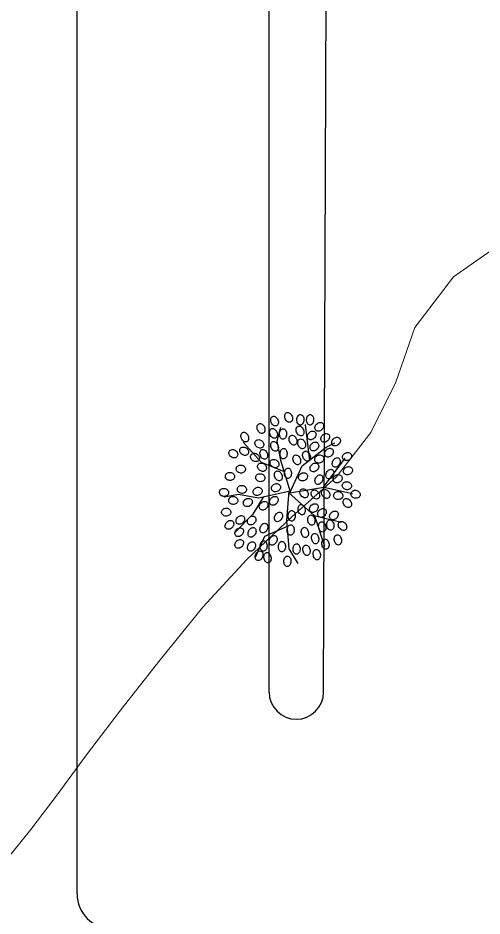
# Model space of a CAD drawing. Header units: inches. Extents: x 203 to 1065, y -1127 to 921.
# Drawn here: x 761.81 to 775.1, y 648.27 to 673.98 of the extents above; entities that cross this region are included whole.
import ezdxf

# ---------------------------------------------------------------- set-up
doc = ezdxf.new("R2010")
doc.units = ezdxf.units.IN
doc.header["$MEASUREMENT"] = 0
for name, color, linetype in [('calle', 3, 'Continuous'), ('CURVAS', 32, 'Continuous'), ('Vegetación', 102, 'Continuous')]:
    doc.layers.add(name, color=color, linetype=linetype)

# ---------------------------------------------------------------- blocks, each defined once
blk = doc.blocks.new('RB31')
for points in [[(-0.0332, 0.4465, 0.124565), (-0.0243, 0.4435, 0.105746), (-0.0134, 0.445, 0.086824), (-0.0035, 0.4507, 0.076963), (0.0051, 0.4604, 0.076963), (0.0103, 0.4721, 0.086824), (0.0113, 0.4835, 0.105746), (0.0081, 0.4941, 0.124565), (0.0016, 0.5009, 0.124565), (-0.0073, 0.5039, 0.105746), (-0.0182, 0.5024, 0.086824), (-0.0281, 0.4967, 0.076963), (-0.0366, 0.4871, 0.076963), (-0.0419, 0.4753, 0.086824), (-0.0429, 0.4639, 0.105746), (-0.0397, 0.4534, 0.124565)], [(-0.1644, 0.4265, 0.124565), (-0.1555, 0.4293, 0.105746), (-0.1475, 0.437, 0.086824), (-0.1428, 0.4474, 0.076963), (-0.1416, 0.4602, 0.076963), (-0.1443, 0.4728, 0.086824), (-0.1502, 0.4826, 0.105746), (-0.159, 0.4892, 0.124565), (-0.1682, 0.491, 0.124565), (-0.1772, 0.4882, 0.105746), (-0.1851, 0.4805, 0.086824), (-0.1898, 0.4701, 0.076963), (-0.191, 0.4573, 0.076963), (-0.1883, 0.4447, 0.086824), (-0.1825, 0.4349, 0.105746), (-0.1737, 0.4282, 0.124565)], [(-0.0961, 0.4265, 0.124565), (-0.0871, 0.4293, 0.105746), (-0.0792, 0.437, 0.086824), (-0.0745, 0.4474, 0.076963), (-0.0733, 0.4602, 0.076963), (-0.076, 0.4728, 0.086824), (-0.0818, 0.4826, 0.105746), (-0.0906, 0.4892, 0.124565), (-0.0999, 0.491, 0.124565), (-0.1088, 0.4882, 0.105746), (-0.1168, 0.4805, 0.086824), (-0.1215, 0.4701, 0.076963), (-0.1227, 0.4573, 0.076963), (-0.12, 0.4447, 0.086824), (-0.1141, 0.4349, 0.105746), (-0.1053, 0.4282, 0.124565)], [(0.0655, 0.4237, 0.124565), (0.0744, 0.4207, 0.105746), (0.0853, 0.4222, 0.086824), (0.0952, 0.4279, 0.076963), (0.1038, 0.4376, 0.076963), (0.109, 0.4494, 0.086824), (0.11, 0.4607, 0.105746), (0.1068, 0.4713, 0.124565), (0.1003, 0.4782, 0.124565), (0.0914, 0.4811, 0.105746), (0.0805, 0.4796, 0.086824), (0.0706, 0.4739, 0.076963), (0.0621, 0.4643, 0.076963), (0.0569, 0.4525, 0.086824), (0.0558, 0.4411, 0.105746), (0.059, 0.4306, 0.124565)], [(-0.2034, 0.3982, 0.124565), (-0.2004, 0.4072, 0.105746), (-0.2019, 0.4181, 0.086824), (-0.2076, 0.428, 0.076963), (-0.2173, 0.4365, 0.076963), (-0.229, 0.4417, 0.086824), (-0.2404, 0.4427, 0.105746), (-0.251, 0.4395, 0.124565), (-0.2578, 0.4331, 0.124565), (-0.2608, 0.4242, 0.105746), (-0.2593, 0.4132, 0.086824), (-0.2536, 0.4033, 0.076963), (-0.244, 0.3948, 0.076963), (-0.2322, 0.3896, 0.086824), (-0.2208, 0.3886, 0.105746), (-0.2103, 0.3918, 0.124565)], [(-0.1503, 0.3451, 0.124565), (-0.1473, 0.354, 0.105746), (-0.1488, 0.3649, 0.086824), (-0.1545, 0.3748, 0.076963), (-0.1641, 0.3833, 0.076963), (-0.1759, 0.3885, 0.086824), (-0.1873, 0.3896, 0.105746), (-0.1978, 0.3864, 0.124565), (-0.2047, 0.3799, 0.124565), (-0.2077, 0.371, 0.105746), (-0.2062, 0.3601, 0.086824), (-0.2005, 0.3502, 0.076963), (-0.1908, 0.3416, 0.076963), (-0.1791, 0.3364, 0.086824), (-0.1677, 0.3354, 0.105746), (-0.1571, 0.3386, 0.124565)], [(-0.1129, 0.3629, 0.124565), (-0.104, 0.36, 0.105746), (-0.0931, 0.3615, 0.086824), (-0.0832, 0.3672, 0.076963), (-0.0747, 0.3768, 0.076963), (-0.0695, 0.3886, 0.086824), (-0.0684, 0.4, 0.105746), (-0.0717, 0.4105, 0.124565), (-0.0781, 0.4174, 0.124565), (-0.087, 0.4204, 0.105746), (-0.0979, 0.4189, 0.086824), (-0.1079, 0.4132, 0.076963), (-0.1164, 0.4035, 0.076963), (-0.1216, 0.3917, 0.086824), (-0.1226, 0.3804, 0.105746), (-0.1194, 0.3698, 0.124565)], [(0.0254, 0.3391, 0.124565), (0.0344, 0.342, 0.105746), (0.0423, 0.3496, 0.086824), (0.047, 0.36, 0.076963), (0.0482, 0.3728, 0.076963), (0.0455, 0.3854, 0.086824), (0.0396, 0.3952, 0.105746), (0.0308, 0.4019, 0.124565), (0.0216, 0.4037, 0.124565), (0.0126, 0.4008, 0.105746), (0.0047, 0.3932, 0.086824), (0, 0.3827, 0.076963), (-0.0012, 0.3699, 0.076963), (0.0015, 0.3573, 0.086824), (0.0074, 0.3475, 0.105746), (0.0162, 0.3409, 0.124565)], [(0.0731, 0.3478, 0.124565), (0.082, 0.3448, 0.105746), (0.0929, 0.3463, 0.086824), (0.1028, 0.352, 0.076963), (0.1113, 0.3616, 0.076963), (0.1166, 0.3734, 0.086824), (0.1176, 0.3848, 0.105746), (0.1144, 0.3953, 0.124565), (0.1079, 0.4022, 0.124565), (0.099, 0.4052, 0.105746), (0.0881, 0.4037, 0.086824), (0.0782, 0.398, 0.076963), (0.0696, 0.3883, 0.076963), (0.0644, 0.3766, 0.086824), (0.0634, 0.3652, 0.105746), (0.0666, 0.3546, 0.124565)], [(0.1604, 0.3781, 0.124565), (0.1693, 0.3752, 0.105746), (0.1802, 0.3767, 0.086824), (0.1901, 0.3824, 0.076963), (0.1987, 0.392, 0.076963), (0.2039, 0.4038, 0.086824), (0.2049, 0.4152, 0.105746), (0.2017, 0.4257, 0.124565), (0.1952, 0.4326, 0.124565), (0.1863, 0.4356, 0.105746), (0.1754, 0.4341, 0.086824), (0.1655, 0.4284, 0.076963), (0.157, 0.4187, 0.076963), (0.1518, 0.4069, 0.086824), (0.1507, 0.3956, 0.105746), (0.1539, 0.385, 0.124565)], [(-0.3211, 0.3071, 0.124565), (-0.3181, 0.316, 0.105746), (-0.3196, 0.3269, 0.086824), (-0.3253, 0.3368, 0.076963), (-0.335, 0.3454, 0.076963), (-0.3467, 0.3506, 0.086824), (-0.3581, 0.3516, 0.105746), (-0.3687, 0.3484, 0.124565), (-0.3755, 0.3419, 0.124565), (-0.3785, 0.333, 0.105746), (-0.377, 0.3221, 0.086824), (-0.3713, 0.3122, 0.076963), (-0.3617, 0.3037, 0.076963), (-0.3499, 0.2985, 0.086824), (-0.3385, 0.2974, 0.105746), (-0.3279, 0.3006, 0.124565)], [(-0.2452, 0.3299, 0.124565), (-0.2422, 0.3388, 0.105746), (-0.2437, 0.3497, 0.086824), (-0.2494, 0.3596, 0.076963), (-0.259, 0.3682, 0.076963), (-0.2708, 0.3734, 0.086824), (-0.2822, 0.3744, 0.105746), (-0.2927, 0.3712, 0.124565), (-0.2996, 0.3647, 0.124565), (-0.3026, 0.3558, 0.105746), (-0.3011, 0.3449, 0.086824), (-0.2954, 0.335, 0.076963), (-0.2857, 0.3264, 0.076963), (-0.274, 0.3212, 0.086824), (-0.2626, 0.3202, 0.105746), (-0.252, 0.3234, 0.124565)], [(-0.1243, 0.2832, 0.124565), (-0.1154, 0.2802, 0.105746), (-0.1045, 0.2817, 0.086824), (-0.0946, 0.2874, 0.076963), (-0.0861, 0.2971, 0.076963), (-0.0809, 0.3088, 0.086824), (-0.0798, 0.3202, 0.105746), (-0.083, 0.3308, 0.124565), (-0.0895, 0.3376, 0.124565), (-0.0984, 0.3406, 0.105746), (-0.1093, 0.3391, 0.086824), (-0.1192, 0.3334, 0.076963), (-0.1278, 0.3238, 0.076963), (-0.133, 0.312, 0.086824), (-0.134, 0.3006, 0.105746), (-0.1308, 0.29, 0.124565)], [(-0.0636, 0.306, 0.124565), (-0.0547, 0.303, 0.105746), (-0.0437, 0.3045, 0.086824), (-0.0338, 0.3102, 0.076963), (-0.0253, 0.3198, 0.076963), (-0.0201, 0.3316, 0.086824), (-0.0191, 0.343, 0.105746), (-0.0223, 0.3536, 0.124565), (-0.0287, 0.3604, 0.124565), (-0.0377, 0.3634, 0.105746), (-0.0486, 0.3619, 0.086824), (-0.0585, 0.3562, 0.076963), (-0.067, 0.3465, 0.076963), (-0.0722, 0.3348, 0.086824), (-0.0732, 0.3234, 0.105746), (-0.07, 0.3128, 0.124565)], [(0.1598, 0.2988, 0.124565), (0.1653, 0.2911, 0.105746), (0.175, 0.2859, 0.086824), (0.1864, 0.2847, 0.076963), (0.1989, 0.2875, 0.076963), (0.2101, 0.2939, 0.086824), (0.2176, 0.3026, 0.105746), (0.2212, 0.313, 0.124565), (0.22, 0.3223, 0.124565), (0.2146, 0.33, 0.105746), (0.2048, 0.3352, 0.086824), (0.1935, 0.3364, 0.076963), (0.1809, 0.3336, 0.076963), (0.1698, 0.3271, 0.086824), (0.1623, 0.3185, 0.105746), (0.1586, 0.3081, 0.124565)], [(0.2743, 0.325, 0.124565), (0.2832, 0.322, 0.105746), (0.2941, 0.3235, 0.086824), (0.304, 0.3292, 0.076963), (0.3126, 0.3388, 0.076963), (0.3178, 0.3506, 0.086824), (0.3188, 0.362, 0.105746), (0.3156, 0.3725, 0.124565), (0.3091, 0.3794, 0.124565), (0.3002, 0.3824, 0.105746), (0.2893, 0.3809, 0.086824), (0.2794, 0.3752, 0.076963), (0.2708, 0.3655, 0.076963), (0.2656, 0.3538, 0.086824), (0.2646, 0.3424, 0.105746), (0.2678, 0.3318, 0.124565)], [(-0.2717, 0.2387, 0.124565), (-0.2688, 0.2476, 0.105746), (-0.2703, 0.2586, 0.086824), (-0.276, 0.2685, 0.076963), (-0.2856, 0.277, 0.076963), (-0.2974, 0.2822, 0.086824), (-0.3088, 0.2832, 0.105746), (-0.3193, 0.28, 0.124565), (-0.3262, 0.2736, 0.124565), (-0.3292, 0.2647, 0.105746), (-0.3276, 0.2537, 0.086824), (-0.322, 0.2438, 0.076963), (-0.3123, 0.2353, 0.076963), (-0.3005, 0.2301, 0.086824), (-0.2891, 0.2291, 0.105746), (-0.2786, 0.2323, 0.124565)], [(-0.1692, 0.2767, 0.124565), (-0.1663, 0.2856, 0.105746), (-0.1678, 0.2965, 0.086824), (-0.1735, 0.3065, 0.076963), (-0.1831, 0.315, 0.076963), (-0.1949, 0.3202, 0.086824), (-0.2063, 0.3212, 0.105746), (-0.2168, 0.318, 0.124565), (-0.2237, 0.3116, 0.124565), (-0.2267, 0.3026, 0.105746), (-0.2251, 0.2917, 0.086824), (-0.2195, 0.2818, 0.076963), (-0.2098, 0.2733, 0.076963), (-0.198, 0.2681, 0.086824), (-0.1867, 0.2671, 0.105746), (-0.1761, 0.2703, 0.124565)], [(0.0216, 0.2176, 0.124565), (0.0306, 0.2204, 0.105746), (0.0385, 0.2281, 0.086824), (0.0432, 0.2385, 0.076963), (0.0444, 0.2513, 0.076963), (0.0417, 0.2639, 0.086824), (0.0358, 0.2737, 0.105746), (0.027, 0.2803, 0.124565), (0.0178, 0.2821, 0.124565), (0.0088, 0.2793, 0.105746), (0.0009, 0.2716, 0.086824), (-0.0038, 0.2612, 0.076963), (-0.005, 0.2484, 0.076963), (-0.0023, 0.2358, 0.086824), (0.0036, 0.226, 0.105746), (0.0124, 0.2193, 0.124565)], [(0.0655, 0.268, 0.124565), (0.0744, 0.265, 0.105746), (0.0853, 0.2665, 0.086824), (0.0952, 0.2722, 0.076963), (0.1038, 0.2819, 0.076963), (0.109, 0.2936, 0.086824), (0.11, 0.305, 0.105746), (0.1068, 0.3156, 0.124565), (0.1003, 0.3224, 0.124565), (0.0914, 0.3254, 0.105746), (0.0805, 0.3239, 0.086824), (0.0706, 0.3182, 0.076963), (0.0621, 0.3086, 0.076963), (0.0569, 0.2968, 0.086824), (0.0558, 0.2854, 0.105746), (0.059, 0.2749, 0.124565)], [(0.2661, 0.2532, 0.124565), (0.2716, 0.2455, 0.105746), (0.2813, 0.2403, 0.086824), (0.2927, 0.2391, 0.076963), (0.3052, 0.2419, 0.076963), (0.3164, 0.2484, 0.086824), (0.3239, 0.257, 0.105746), (0.3275, 0.2674, 0.124565), (0.3263, 0.2767, 0.124565), (0.3208, 0.2844, 0.105746), (0.3111, 0.2896, 0.086824), (0.2998, 0.2908, 0.076963), (0.2872, 0.288, 0.076963), (0.2761, 0.2815, 0.086824), (0.2686, 0.2729, 0.105746), (0.2649, 0.2625, 0.124565)], [(-0.3932, 0.2239, 0.124565), (-0.3931, 0.2333, 0.105746), (-0.3979, 0.2432, 0.086824), (-0.4064, 0.2509, 0.076963), (-0.4182, 0.256, 0.076963), (-0.431, 0.2573, 0.086824), (-0.4422, 0.2548, 0.105746), (-0.4512, 0.2485, 0.124565), (-0.4557, 0.2402, 0.124565), (-0.4558, 0.2308, 0.105746), (-0.451, 0.2209, 0.086824), (-0.4425, 0.2132, 0.076963), (-0.4307, 0.2081, 0.076963), (-0.4179, 0.2068, 0.086824), (-0.4068, 0.2094, 0.105746), (-0.3977, 0.2157, 0.124565)], [(-0.3292, 0.171, 0.124565), (-0.3236, 0.1786, 0.105746), (-0.3217, 0.1895, 0.086824), (-0.324, 0.2007, 0.076963), (-0.3306, 0.2117, 0.076963), (-0.3402, 0.2203, 0.086824), (-0.3507, 0.2248, 0.105746), (-0.3617, 0.225, 0.124565), (-0.3702, 0.221, 0.124565), (-0.3758, 0.2135, 0.105746), (-0.3778, 0.2026, 0.086824), (-0.3754, 0.1914, 0.076963), (-0.3689, 0.1803, 0.076963), (-0.3593, 0.1717, 0.086824), (-0.3488, 0.1673, 0.105746), (-0.3377, 0.167, 0.124565)], [(-0.1996, 0.2087, 0.124565), (-0.1995, 0.2181, 0.105746), (-0.2043, 0.228, 0.086824), (-0.2128, 0.2357, 0.076963), (-0.2246, 0.2408, 0.076963), (-0.2374, 0.2421, 0.086824), (-0.2485, 0.2396, 0.105746), (-0.2576, 0.2333, 0.124565), (-0.2621, 0.225, 0.124565), (-0.2622, 0.2156, 0.105746), (-0.2574, 0.2057, 0.086824), (-0.2489, 0.198, 0.076963), (-0.2371, 0.1929, 0.076963), (-0.2243, 0.1916, 0.086824), (-0.2132, 0.1942, 0.105746), (-0.2041, 0.2005, 0.124565)], [(-0.1585, 0.2072, 0.124565), (-0.1496, 0.2043, 0.105746), (-0.1387, 0.2058, 0.086824), (-0.1287, 0.2114, 0.076963), (-0.1202, 0.2211, 0.076963), (-0.115, 0.2329, 0.086824), (-0.114, 0.2443, 0.105746), (-0.1172, 0.2548, 0.124565), (-0.1236, 0.2617, 0.124565), (-0.1326, 0.2646, 0.105746), (-0.1435, 0.2631, 0.086824), (-0.1534, 0.2574, 0.076963), (-0.1619, 0.2478, 0.076963), (-0.1671, 0.236, 0.086824), (-0.1681, 0.2246, 0.105746), (-0.1649, 0.2141, 0.124565)], [(-0.0902, 0.1844, 0.124565), (-0.0812, 0.1815, 0.105746), (-0.0703, 0.183, 0.086824), (-0.0604, 0.1887, 0.076963), (-0.0519, 0.1983, 0.076963), (-0.0467, 0.2101, 0.086824), (-0.0457, 0.2215, 0.105746), (-0.0489, 0.232, 0.124565), (-0.0553, 0.2389, 0.124565), (-0.0642, 0.2419, 0.105746), (-0.0752, 0.2403, 0.086824), (-0.0851, 0.2347, 0.076963), (-0.0936, 0.225, 0.076963), (-0.0988, 0.2132, 0.086824), (-0.0998, 0.2018, 0.105746), (-0.0966, 0.1913, 0.124565)], [(0.1414, 0.2186, 0.124565), (0.1503, 0.2156, 0.105746), (0.1612, 0.2171, 0.086824), (0.1712, 0.2228, 0.076963), (0.1797, 0.2325, 0.076963), (0.1849, 0.2443, 0.086824), (0.1859, 0.2556, 0.105746), (0.1827, 0.2662, 0.124565), (0.1763, 0.2731, 0.124565), (0.1673, 0.276, 0.105746), (0.1564, 0.2745, 0.086824), (0.1465, 0.2688, 0.076963), (0.138, 0.2592, 0.076963), (0.1328, 0.2474, 0.086824), (0.1318, 0.236, 0.105746), (0.135, 0.2255, 0.124565)], [(0.1902, 0.2152, 0.124565), (0.1957, 0.2075, 0.105746), (0.2054, 0.2023, 0.086824), (0.2167, 0.2011, 0.076963), (0.2293, 0.2039, 0.076963), (0.2404, 0.2104, 0.086824), (0.248, 0.219, 0.105746), (0.2516, 0.2294, 0.124565), (0.2504, 0.2387, 0.124565), (0.2449, 0.2464, 0.105746), (0.2352, 0.2516, 0.086824), (0.2238, 0.2528, 0.076963), (0.2113, 0.25, 0.076963), (0.2001, 0.2436, 0.086824), (0.1926, 0.2349, 0.105746), (0.189, 0.2245, 0.124565)], [(0.342, 0.238, 0.124565), (0.3475, 0.2303, 0.105746), (0.3572, 0.2251, 0.086824), (0.3686, 0.2239, 0.076963), (0.3812, 0.2267, 0.076963), (0.3923, 0.2332, 0.086824), (0.3998, 0.2418, 0.105746), (0.4034, 0.2522, 0.124565), (0.4022, 0.2615, 0.124565), (0.3968, 0.2692, 0.105746), (0.387, 0.2744, 0.086824), (0.3757, 0.2756, 0.076963), (0.3631, 0.2728, 0.076963), (0.352, 0.2663, 0.086824), (0.3445, 0.2577, 0.105746), (0.3409, 0.2473, 0.124565)], [(-0.4008, 0.1365, 0.124565), (-0.4007, 0.146, 0.105746), (-0.4055, 0.1559, 0.086824), (-0.414, 0.1636, 0.076963), (-0.4258, 0.1687, 0.076963), (-0.4386, 0.17, 0.086824), (-0.4497, 0.1674, 0.105746), (-0.4588, 0.1611, 0.124565), (-0.4633, 0.1529, 0.124565), (-0.4634, 0.1435, 0.105746), (-0.4586, 0.1335, 0.086824), (-0.4501, 0.1259, 0.076963), (-0.4383, 0.1208, 0.076963), (-0.4255, 0.1194, 0.086824), (-0.4144, 0.122, 0.105746), (-0.4053, 0.1283, 0.124565)], [(-0.1692, 0.1476, 0.124565), (-0.1663, 0.1565, 0.105746), (-0.1678, 0.1674, 0.086824), (-0.1735, 0.1773, 0.076963), (-0.1831, 0.1858, 0.076963), (-0.1949, 0.191, 0.086824), (-0.2063, 0.1921, 0.105746), (-0.2168, 0.1889, 0.124565), (-0.2237, 0.1824, 0.124565), (-0.2267, 0.1735, 0.105746), (-0.2251, 0.1626, 0.086824), (-0.2195, 0.1527, 0.076963), (-0.2098, 0.1441, 0.076963), (-0.198, 0.1389, 0.086824), (-0.1867, 0.1379, 0.105746), (-0.1761, 0.1411, 0.124565)], [(0.0535, 0.1772, 0.124565), (0.059, 0.1696, 0.105746), (0.0687, 0.1644, 0.086824), (0.0801, 0.1631, 0.076963), (0.0926, 0.1659, 0.076963), (0.1038, 0.1724, 0.086824), (0.1113, 0.181, 0.105746), (0.1149, 0.1914, 0.124565), (0.1137, 0.2008, 0.124565), (0.1083, 0.2084, 0.105746), (0.0985, 0.2136, 0.086824), (0.0872, 0.2148, 0.076963), (0.0746, 0.212, 0.076963), (0.0635, 0.2056, 0.086824), (0.056, 0.197, 0.105746), (0.0524, 0.1865, 0.124565)], [(0.1408, 0.1544, 0.124565), (0.1463, 0.1468, 0.105746), (0.156, 0.1416, 0.086824), (0.1674, 0.1403, 0.076963), (0.18, 0.1431, 0.076963), (0.1911, 0.1496, 0.086824), (0.1986, 0.1582, 0.105746), (0.2022, 0.1686, 0.124565), (0.201, 0.178, 0.124565), (0.1956, 0.1856, 0.105746), (0.1858, 0.1908, 0.086824), (0.1745, 0.1921, 0.076963), (0.1619, 0.1893, 0.076963), (0.1508, 0.1828, 0.086824), (0.1433, 0.1742, 0.105746), (0.1397, 0.1638, 0.124565)], [(0.2873, 0.1531, 0.124565), (0.2902, 0.1441, 0.105746), (0.2978, 0.1362, 0.086824), (0.3082, 0.1315, 0.076963), (0.3211, 0.1303, 0.076963), (0.3336, 0.133, 0.086824), (0.3435, 0.1388, 0.105746), (0.3501, 0.1476, 0.124565), (0.3519, 0.1569, 0.124565), (0.349, 0.1658, 0.105746), (0.3414, 0.1738, 0.086824), (0.331, 0.1785, 0.076963), (0.3182, 0.1797, 0.076963), (0.3056, 0.177, 0.086824), (0.2958, 0.1711, 0.105746), (0.2891, 0.1623, 0.124565)], [(-0.3287, 0.0872, 0.124565), (-0.3286, 0.0966, 0.105746), (-0.3334, 0.1065, 0.086824), (-0.3419, 0.1142, 0.076963), (-0.3537, 0.1193, 0.076963), (-0.3665, 0.1206, 0.086824), (-0.3776, 0.1181, 0.105746), (-0.3867, 0.1117, 0.124565), (-0.3912, 0.1035, 0.124565), (-0.3913, 0.0941, 0.105746), (-0.3865, 0.0842, 0.086824), (-0.378, 0.0765, 0.076963), (-0.3662, 0.0714, 0.076963), (-0.3534, 0.0701, 0.086824), (-0.3422, 0.0726, 0.105746), (-0.3332, 0.0789, 0.124565)], [(-0.2837, 0.0989, 0.124565), (-0.2781, 0.1064, 0.105746), (-0.2761, 0.1173, 0.086824), (-0.2785, 0.1285, 0.076963), (-0.285, 0.1396, 0.076963), (-0.2946, 0.1482, 0.086824), (-0.3051, 0.1526, 0.105746), (-0.3162, 0.1529, 0.124565), (-0.3247, 0.1489, 0.124565), (-0.3303, 0.1413, 0.105746), (-0.3322, 0.1304, 0.086824), (-0.3299, 0.1192, 0.076963), (-0.3233, 0.1082, 0.076963), (-0.3137, 0.0996, 0.086824), (-0.3032, 0.0951, 0.105746), (-0.2922, 0.0949, 0.124565)], [(-0.2077, 0.0647, 0.124565), (-0.2022, 0.0723, 0.105746), (-0.2002, 0.0831, 0.086824), (-0.2026, 0.0943, 0.076963), (-0.2091, 0.1054, 0.076963), (-0.2187, 0.114, 0.086824), (-0.2292, 0.1185, 0.105746), (-0.2402, 0.1187, 0.124565), (-0.2487, 0.1147, 0.124565), (-0.2543, 0.1071, 0.105746), (-0.2563, 0.0962, 0.086824), (-0.2539, 0.0851, 0.076963), (-0.2474, 0.074, 0.076963), (-0.2378, 0.0654, 0.086824), (-0.2273, 0.0609, 0.105746), (-0.2163, 0.0607, 0.124565)], [(-0.0857, 0.0986, 0.124565), (-0.0856, 0.108, 0.105746), (-0.0904, 0.1179, 0.086824), (-0.0989, 0.1256, 0.076963), (-0.1107, 0.1307, 0.076963), (-0.1235, 0.132, 0.086824), (-0.1347, 0.1294, 0.105746), (-0.1437, 0.1231, 0.124565), (-0.1482, 0.1149, 0.124565), (-0.1483, 0.1055, 0.105746), (-0.1435, 0.0956, 0.086824), (-0.135, 0.0879, 0.076963), (-0.1232, 0.0828, 0.076963), (-0.1104, 0.0815, 0.086824), (-0.0993, 0.084, 0.105746), (-0.0902, 0.0903, 0.124565)], [(-0.0088, 0.096, 0.124565), (0.0002, 0.0989, 0.105746), (0.0081, 0.1065, 0.086824), (0.0128, 0.1169, 0.076963), (0.014, 0.1298, 0.076963), (0.0113, 0.1423, 0.086824), (0.0055, 0.1522, 0.105746), (-0.0033, 0.1588, 0.124565), (-0.0126, 0.1606, 0.124565), (-0.0215, 0.1577, 0.105746), (-0.0295, 0.1501, 0.086824), (-0.0342, 0.1397, 0.076963), (-0.0354, 0.1269, 0.076963), (-0.0327, 0.1143, 0.086824), (-0.0268, 0.1045, 0.105746), (-0.018, 0.0978, 0.124565)], [(0.0389, 0.0857, 0.124565), (0.0478, 0.0827, 0.105746), (0.0588, 0.0842, 0.086824), (0.0687, 0.0899, 0.076963), (0.0772, 0.0996, 0.076963), (0.0824, 0.1113, 0.086824), (0.0834, 0.1227, 0.105746), (0.0802, 0.1333, 0.124565), (0.0738, 0.1401, 0.124565), (0.0648, 0.1431, 0.105746), (0.0539, 0.1416, 0.086824), (0.044, 0.1359, 0.076963), (0.0355, 0.1263, 0.076963), (0.0303, 0.1145, 0.086824), (0.0293, 0.1031, 0.105746), (0.0325, 0.0925, 0.124565)], [(0.1507, 0.0999, 0.124565), (0.1535, 0.0909, 0.105746), (0.1612, 0.083, 0.086824), (0.1716, 0.0783, 0.076963), (0.1844, 0.0771, 0.076963), (0.197, 0.0798, 0.086824), (0.2068, 0.0857, 0.105746), (0.2134, 0.0945, 0.124565), (0.2152, 0.1037, 0.124565), (0.2124, 0.1127, 0.105746), (0.2047, 0.1206, 0.086824), (0.1943, 0.1253, 0.076963), (0.1815, 0.1265, 0.076963), (0.1689, 0.1238, 0.086824), (0.1591, 0.1179, 0.105746), (0.1524, 0.1091, 0.124565)], [(0.3633, 0.1075, 0.124565), (0.3661, 0.0985, 0.105746), (0.3737, 0.0906, 0.086824), (0.3842, 0.0859, 0.076963), (0.397, 0.0847, 0.076963), (0.4096, 0.0874, 0.086824), (0.4194, 0.0933, 0.105746), (0.426, 0.1021, 0.124565), (0.4278, 0.1113, 0.124565), (0.425, 0.1203, 0.105746), (0.4173, 0.1282, 0.086824), (0.4069, 0.1329, 0.076963), (0.3941, 0.1341, 0.076963), (0.3815, 0.1314, 0.086824), (0.3717, 0.1255, 0.105746), (0.365, 0.1167, 0.124565)], [(-0.3922, 0.0543, 0.124565), (-0.395, 0.0633, 0.105746), (-0.4027, 0.0712, 0.086824), (-0.4131, 0.0759, 0.076963), (-0.4259, 0.0771, 0.076963), (-0.4385, 0.0744, 0.086824), (-0.4483, 0.0686, 0.105746), (-0.455, 0.0598, 0.124565), (-0.4567, 0.0505, 0.124565), (-0.4539, 0.0416, 0.105746), (-0.4462, 0.0336, 0.086824), (-0.4358, 0.0289, 0.076963), (-0.423, 0.0277, 0.076963), (-0.4104, 0.0304, 0.086824), (-0.4006, 0.0363, 0.105746), (-0.394, 0.0451, 0.124565)], [(0.0416, 0.0481, 0.124565), (0.0415, 0.0387, 0.105746), (0.0463, 0.0287, 0.086824), (0.0548, 0.0211, 0.076963), (0.0666, 0.0159, 0.076963), (0.0794, 0.0146, 0.086824), (0.0906, 0.0172, 0.105746), (0.0996, 0.0235, 0.124565), (0.1041, 0.0317, 0.124565), (0.1042, 0.0411, 0.105746), (0.0994, 0.0511, 0.086824), (0.0909, 0.0587, 0.076963), (0.0791, 0.0639, 0.076963), (0.0663, 0.0652, 0.086824), (0.0552, 0.0626, 0.105746), (0.0461, 0.0563, 0.124565)], [(-0.4529, 0.0012, 0.124565), (-0.4558, 0.0101, 0.105746), (-0.4634, 0.0181, 0.086824), (-0.4738, 0.0228, 0.076963), (-0.4866, 0.024, 0.076963), (-0.4992, 0.0213, 0.086824), (-0.509, 0.0154, 0.105746), (-0.5157, 0.0066, 0.124565), (-0.5175, -0.0026, 0.124565), (-0.5146, -0.0116, 0.105746), (-0.507, -0.0196, 0.086824), (-0.4966, -0.0242, 0.076963), (-0.4837, -0.0255, 0.076963), (-0.4712, -0.0228, 0.086824), (-0.4613, -0.0169, 0.105746), (-0.4547, -0.0081, 0.124565)], [(-0.3314, -0.0064, 0.124565), (-0.3343, 0.0025, 0.105746), (-0.3419, 0.0105, 0.086824), (-0.3524, 0.0152, 0.076963), (-0.3652, 0.0164, 0.076963), (-0.3778, 0.0137, 0.086824), (-0.3876, 0.0078, 0.105746), (-0.3942, -0.001, 0.124565), (-0.396, -0.0102, 0.124565), (-0.3931, -0.0192, 0.105746), (-0.3855, -0.0272, 0.086824), (-0.3751, -0.0318, 0.076963), (-0.3623, -0.0331, 0.076963), (-0.3497, -0.0303, 0.086824), (-0.3399, -0.0245, 0.105746), (-0.3332, -0.0157, 0.124565)], [(-0.2507, 0.0224, 0.124565), (-0.2583, 0.028, 0.105746), (-0.2692, 0.0299, 0.086824), (-0.2804, 0.0276, 0.076963), (-0.2914, 0.0211, 0.076963), (-0.3, 0.0115, 0.086824), (-0.3045, 0.0009, 0.105746), (-0.3047, -0.0101, 0.124565), (-0.3007, -0.0186, 0.124565), (-0.2932, -0.0242, 0.105746), (-0.2823, -0.0261, 0.086824), (-0.2711, -0.0238, 0.076963), (-0.26, -0.0172, 0.076963), (-0.2514, -0.0076, 0.086824), (-0.247, 0.0029, 0.105746), (-0.2467, 0.0139, 0.124565)], [(-0.1786, 0.0186, 0.124565), (-0.1862, 0.0242, 0.105746), (-0.197, 0.0261, 0.086824), (-0.2082, 0.0238, 0.076963), (-0.2193, 0.0173, 0.076963), (-0.2279, 0.0077, 0.086824), (-0.2324, -0.0028, 0.105746), (-0.2326, -0.0139, 0.124565), (-0.2286, -0.0224, 0.124565), (-0.221, -0.028, 0.105746), (-0.2102, -0.0299, 0.086824), (-0.199, -0.0276, 0.076963), (-0.1879, -0.021, 0.076963), (-0.1793, -0.0114, 0.086824), (-0.1748, -0.0009, 0.105746), (-0.1746, 0.0101, 0.124565)], [(-0.0989, 0.0262, 0.124565), (-0.1065, 0.0318, 0.105746), (-0.1173, 0.0337, 0.086824), (-0.1285, 0.0314, 0.076963), (-0.1396, 0.0249, 0.076963), (-0.1482, 0.0153, 0.086824), (-0.1527, 0.0047, 0.105746), (-0.1529, -0.0063, 0.124565), (-0.1489, -0.0148, 0.124565), (-0.1413, -0.0204, 0.105746), (-0.1305, -0.0223, 0.086824), (-0.1193, -0.02, 0.076963), (-0.1082, -0.0134, 0.076963), (-0.0996, -0.0038, 0.086824), (-0.0951, 0.0067, 0.105746), (-0.0949, 0.0177, 0.124565)], [(0.1707, 0.0253, 0.124565), (0.1706, 0.0159, 0.105746), (0.1754, 0.0059, 0.086824), (0.1839, -0.0017, 0.076963), (0.1957, -0.0068, 0.076963), (0.2085, -0.0082, 0.086824), (0.2196, -0.0056, 0.105746), (0.2287, 0.0007, 0.124565), (0.2332, 0.0089, 0.124565), (0.2333, 0.0184, 0.105746), (0.2285, 0.0283, 0.086824), (0.22, 0.0359, 0.076963), (0.2082, 0.0411, 0.076963), (0.1954, 0.0424, 0.086824), (0.1842, 0.0398, 0.105746), (0.1752, 0.0335, 0.124565)], [(0.2797, 0.0277, 0.124565), (0.2826, 0.0188, 0.105746), (0.2902, 0.0108, 0.086824), (0.3007, 0.0061, 0.076963), (0.3135, 0.0049, 0.076963), (0.3261, 0.0076, 0.086824), (0.3359, 0.0135, 0.105746), (0.3425, 0.0223, 0.124565), (0.3443, 0.0315, 0.124565), (0.3414, 0.0405, 0.105746), (0.3338, 0.0485, 0.086824), (0.3234, 0.0531, 0.076963), (0.3106, 0.0544, 0.076963), (0.298, 0.0516, 0.086824), (0.2882, 0.0458, 0.105746), (0.2815, 0.037, 0.124565)], [(0.405, 0.0087, 0.124565), (0.4079, -0.0002, 0.105746), (0.4155, -0.0082, 0.086824), (0.4259, -0.0129, 0.076963), (0.4387, -0.0141, 0.076963), (0.4513, -0.0114, 0.086824), (0.4611, -0.0055, 0.105746), (0.4678, 0.0033, 0.124565), (0.4696, 0.0125, 0.124565), (0.4667, 0.0215, 0.105746), (0.4591, 0.0295, 0.086824), (0.4487, 0.0341, 0.076963), (0.4358, 0.0354, 0.076963), (0.4233, 0.0327, 0.086824), (0.4134, 0.0268, 0.105746), (0.4068, 0.018, 0.124565)], [(-0.4026, -0.0346, 0.124565), (-0.4102, -0.029, 0.105746), (-0.421, -0.027, 0.086824), (-0.4322, -0.0294, 0.076963), (-0.4433, -0.0359, 0.076963), (-0.4519, -0.0455, 0.086824), (-0.4564, -0.056, 0.105746), (-0.4566, -0.0671, 0.124565), (-0.4526, -0.0756, 0.124565), (-0.445, -0.0811, 0.105746), (-0.4342, -0.0831, 0.086824), (-0.423, -0.0807, 0.076963), (-0.4119, -0.0742, 0.076963), (-0.4033, -0.0646, 0.086824), (-0.3988, -0.0541, 0.105746), (-0.3986, -0.0431, 0.124565)], [(0.0606, -0.0237, 0.124565), (0.0576, -0.0326, 0.105746), (0.0591, -0.0436, 0.086824), (0.0648, -0.0535, 0.076963), (0.0745, -0.062, 0.076963), (0.0862, -0.0672, 0.086824), (0.0976, -0.0682, 0.105746), (0.1082, -0.065, 0.124565), (0.115, -0.0586, 0.124565), (0.118, -0.0497, 0.105746), (0.1165, -0.0387, 0.086824), (0.1108, -0.0288, 0.076963), (0.1012, -0.0203, 0.076963), (0.0894, -0.0151, 0.086824), (0.078, -0.0141, 0.105746), (0.0675, -0.0173, 0.124565)], [(0.1327, -0.0541, 0.124565), (0.1297, -0.063, 0.105746), (0.1313, -0.074, 0.086824), (0.1369, -0.0839, 0.076963), (0.1466, -0.0924, 0.076963), (0.1584, -0.0976, 0.086824), (0.1698, -0.0986, 0.105746), (0.1803, -0.0954, 0.124565), (0.1872, -0.089, 0.124565), (0.1901, -0.08, 0.105746), (0.1886, -0.0691, 0.086824), (0.1829, -0.0592, 0.076963), (0.1733, -0.0507, 0.076963), (0.1615, -0.0455, 0.086824), (0.1501, -0.0445, 0.105746), (0.1396, -0.0477, 0.124565)], [(0.239, -0.0431, 0.124565), (0.2389, -0.0525, 0.105746), (0.2437, -0.0624, 0.086824), (0.2522, -0.0701, 0.076963), (0.264, -0.0752, 0.076963), (0.2768, -0.0765, 0.086824), (0.288, -0.074, 0.105746), (0.297, -0.0677, 0.124565), (0.3015, -0.0594, 0.124565), (0.3016, -0.05, 0.105746), (0.2968, -0.0401, 0.086824), (0.2883, -0.0324, 0.076963), (0.2765, -0.0273, 0.076963), (0.2637, -0.026, 0.086824), (0.2526, -0.0285, 0.105746), (0.2435, -0.0349, 0.124565)], [(0.3405, -0.0406, 0.124565), (0.3433, -0.0496, 0.105746), (0.351, -0.0575, 0.086824), (0.3614, -0.0622, 0.076963), (0.3742, -0.0634, 0.076963), (0.3868, -0.0607, 0.086824), (0.3966, -0.0549, 0.105746), (0.4033, -0.0461, 0.124565), (0.405, -0.0368, 0.124565), (0.4022, -0.0279, 0.105746), (0.3945, -0.0199, 0.086824), (0.3841, -0.0152, 0.076963), (0.3713, -0.014, 0.076963), (0.3587, -0.0167, 0.086824), (0.3489, -0.0226, 0.105746), (0.3423, -0.0314, 0.124565)], [(-0.3059, -0.1487, 0.124565), (-0.3029, -0.1398, 0.105746), (-0.3044, -0.1288, 0.086824), (-0.3101, -0.1189, 0.076963), (-0.3198, -0.1104, 0.076963), (-0.3315, -0.1052, 0.086824), (-0.3429, -0.1042, 0.105746), (-0.3535, -0.1074, 0.124565), (-0.3603, -0.1138, 0.124565), (-0.3633, -0.1228, 0.105746), (-0.3618, -0.1337, 0.086824), (-0.3561, -0.1436, 0.076963), (-0.3465, -0.1521, 0.076963), (-0.3347, -0.1573, 0.086824), (-0.3233, -0.1583, 0.105746), (-0.3128, -0.1551, 0.124565)], [(-0.2224, -0.1335, 0.124565), (-0.2194, -0.1246, 0.105746), (-0.2209, -0.1136, 0.086824), (-0.2266, -0.1037, 0.076963), (-0.2363, -0.0952, 0.076963), (-0.248, -0.09, 0.086824), (-0.2594, -0.089, 0.105746), (-0.27, -0.0922, 0.124565), (-0.2768, -0.0986, 0.124565), (-0.2798, -0.1076, 0.105746), (-0.2783, -0.1185, 0.086824), (-0.2726, -0.1284, 0.076963), (-0.263, -0.1369, 0.076963), (-0.2512, -0.1421, 0.086824), (-0.2398, -0.1431, 0.105746), (-0.2292, -0.1399, 0.124565)], [(-0.1654, -0.1031, 0.124565), (-0.1625, -0.0942, 0.105746), (-0.164, -0.0833, 0.086824), (-0.1697, -0.0734, 0.076963), (-0.1793, -0.0648, 0.076963), (-0.1911, -0.0596, 0.086824), (-0.2025, -0.0586, 0.105746), (-0.213, -0.0618, 0.124565), (-0.2199, -0.0683, 0.124565), (-0.2229, -0.0772, 0.105746), (-0.2214, -0.0881, 0.086824), (-0.2157, -0.098, 0.076963), (-0.206, -0.1065, 0.076963), (-0.1942, -0.1117, 0.086824), (-0.1829, -0.1128, 0.105746), (-0.1723, -0.1095, 0.124565)], [(-0.0986, -0.0644, 0.124565), (-0.108, -0.0643, 0.105746), (-0.1179, -0.0691, 0.086824), (-0.1256, -0.0776, 0.076963), (-0.1307, -0.0894, 0.076963), (-0.132, -0.1022, 0.086824), (-0.1294, -0.1133, 0.105746), (-0.1231, -0.1224, 0.124565), (-0.1149, -0.1269, 0.124565), (-0.1055, -0.127, 0.105746), (-0.0956, -0.1222, 0.086824), (-0.0879, -0.1137, 0.076963), (-0.0828, -0.1019, 0.076963), (-0.0815, -0.0891, 0.086824), (-0.084, -0.0779, 0.105746), (-0.0903, -0.0689, 0.124565)], [(-0.0391, -0.1013, 0.124565), (-0.0481, -0.1042, 0.105746), (-0.0561, -0.1118, 0.086824), (-0.0607, -0.1222, 0.076963), (-0.0619, -0.1351, 0.076963), (-0.0592, -0.1476, 0.086824), (-0.0534, -0.1574, 0.105746), (-0.0446, -0.1641, 0.124565), (-0.0353, -0.1659, 0.124565), (-0.0264, -0.163, 0.105746), (-0.0184, -0.1554, 0.086824), (-0.0137, -0.145, 0.076963), (-0.0125, -0.1321, 0.076963), (-0.0152, -0.1196, 0.086824), (-0.0211, -0.1098, 0.105746), (-0.0299, -0.1031, 0.124565)], [(0.3898, -0.1128, 0.124565), (0.3927, -0.1218, 0.105746), (0.4003, -0.1297, 0.086824), (0.4107, -0.1344, 0.076963), (0.4236, -0.1356, 0.076963), (0.4361, -0.1329, 0.086824), (0.446, -0.127, 0.105746), (0.4526, -0.1182, 0.124565), (0.4544, -0.109, 0.124565), (0.4515, -0.1, 0.105746), (0.4439, -0.0921, 0.086824), (0.4335, -0.0874, 0.076963), (0.4207, -0.0862, 0.076963), (0.4081, -0.0889, 0.086824), (0.3983, -0.0948, 0.105746), (0.3916, -0.1036, 0.124565)], [(-0.2998, -0.1593, 0.124565), (-0.3092, -0.1592, 0.105746), (-0.3191, -0.164, 0.086824), (-0.3268, -0.1725, 0.076963), (-0.3319, -0.1843, 0.076963), (-0.3332, -0.1971, 0.086824), (-0.3306, -0.2083, 0.105746), (-0.3243, -0.2173, 0.124565), (-0.3161, -0.2219, 0.124565), (-0.3067, -0.2219, 0.105746), (-0.2968, -0.2171, 0.086824), (-0.2891, -0.2086, 0.076963), (-0.284, -0.1968, 0.076963), (-0.2827, -0.184, 0.086824), (-0.2852, -0.1729, 0.105746), (-0.2915, -0.1638, 0.124565)], [(-0.1669, -0.1289, 0.124565), (-0.1763, -0.1289, 0.105746), (-0.1862, -0.1337, 0.086824), (-0.1939, -0.1421, 0.076963), (-0.199, -0.1539, 0.076963), (-0.2003, -0.1667, 0.086824), (-0.1978, -0.1779, 0.105746), (-0.1915, -0.1869, 0.124565), (-0.1832, -0.1915, 0.124565), (-0.1738, -0.1915, 0.105746), (-0.1639, -0.1867, 0.086824), (-0.1562, -0.1783, 0.076963), (-0.1511, -0.1665, 0.076963), (-0.1498, -0.1536, 0.086824), (-0.1523, -0.1425, 0.105746), (-0.1586, -0.1335, 0.124565)], [(0.0346, -0.1156, 0.124565), (0.029, -0.1231, 0.105746), (0.027, -0.134, 0.086824), (0.0294, -0.1452, 0.076963), (0.0359, -0.1563, 0.076963), (0.0455, -0.1648, 0.086824), (0.056, -0.1693, 0.105746), (0.0671, -0.1695, 0.124565), (0.0756, -0.1655, 0.124565), (0.0812, -0.158, 0.105746), (0.0831, -0.1471, 0.086824), (0.0808, -0.1359, 0.076963), (0.0742, -0.1248, 0.076963), (0.0646, -0.1163, 0.086824), (0.0541, -0.1118, 0.105746), (0.0431, -0.1116, 0.124565)], [(0.2162, -0.1453, 0.124565), (0.2133, -0.1542, 0.105746), (0.2148, -0.1651, 0.086824), (0.2205, -0.175, 0.076963), (0.2301, -0.1835, 0.076963), (0.2419, -0.1887, 0.086824), (0.2533, -0.1898, 0.105746), (0.2638, -0.1866, 0.124565), (0.2707, -0.1801, 0.124565), (0.2737, -0.1712, 0.105746), (0.2722, -0.1603, 0.086824), (0.2665, -0.1504, 0.076963), (0.2568, -0.1418, 0.076963), (0.245, -0.1366, 0.086824), (0.2337, -0.1356, 0.105746), (0.2231, -0.1388, 0.124565)], [(0.296, -0.1415, 0.124565), (0.293, -0.1504, 0.105746), (0.2945, -0.1613, 0.086824), (0.3002, -0.1712, 0.076963), (0.3098, -0.1797, 0.076963), (0.3216, -0.1849, 0.086824), (0.333, -0.186, 0.105746), (0.3435, -0.1828, 0.124565), (0.3504, -0.1763, 0.124565), (0.3534, -0.1674, 0.105746), (0.3519, -0.1565, 0.086824), (0.3462, -0.1466, 0.076963), (0.3365, -0.138, 0.076963), (0.3248, -0.1328, 0.086824), (0.3134, -0.1318, 0.105746), (0.3028, -0.135, 0.124565)], [(0.3719, -0.1718, 0.124565), (0.3689, -0.1808, 0.105746), (0.3704, -0.1917, 0.086824), (0.3761, -0.2016, 0.076963), (0.3858, -0.2101, 0.076963), (0.3975, -0.2153, 0.086824), (0.4089, -0.2163, 0.105746), (0.4195, -0.2131, 0.124565), (0.4263, -0.2067, 0.124565), (0.4293, -0.1978, 0.105746), (0.4278, -0.1869, 0.086824), (0.4221, -0.1769, 0.076963), (0.4125, -0.1684, 0.076963), (0.4007, -0.1632, 0.086824), (0.3893, -0.1622, 0.105746), (0.3787, -0.1654, 0.124565)], [(-0.3684, -0.1751, 0.124565), (-0.376, -0.1695, 0.105746), (-0.3869, -0.1676, 0.086824), (-0.398, -0.1699, 0.076963), (-0.4091, -0.1764, 0.076963), (-0.4177, -0.186, 0.086824), (-0.4222, -0.1966, 0.105746), (-0.4224, -0.2076, 0.124565), (-0.4184, -0.2161, 0.124565), (-0.4108, -0.2217, 0.105746), (-0.4, -0.2236, 0.086824), (-0.3888, -0.2213, 0.076963), (-0.3777, -0.2147, 0.076963), (-0.3691, -0.2051, 0.086824), (-0.3646, -0.1946, 0.105746), (-0.3644, -0.1836, 0.124565)], [(-0.2428, -0.1707, 0.124565), (-0.2522, -0.1706, 0.105746), (-0.2621, -0.1754, 0.086824), (-0.2698, -0.1839, 0.076963), (-0.2749, -0.1957, 0.076963), (-0.2762, -0.2085, 0.086824), (-0.2737, -0.2197, 0.105746), (-0.2674, -0.2287, 0.124565), (-0.2591, -0.2333, 0.124565), (-0.2497, -0.2333, 0.105746), (-0.2398, -0.2285, 0.086824), (-0.2321, -0.22, 0.076963), (-0.227, -0.2082, 0.076963), (-0.2257, -0.1954, 0.086824), (-0.2283, -0.1843, 0.105746), (-0.2346, -0.1752, 0.124565)], [(-0.1213, -0.2049, 0.124565), (-0.1307, -0.2048, 0.105746), (-0.1407, -0.2096, 0.086824), (-0.1483, -0.2181, 0.076963), (-0.1535, -0.2299, 0.076963), (-0.1548, -0.2427, 0.086824), (-0.1522, -0.2539, 0.105746), (-0.1459, -0.2629, 0.124565), (-0.1377, -0.2674, 0.124565), (-0.1283, -0.2675, 0.105746), (-0.1183, -0.2627, 0.086824), (-0.1107, -0.2542, 0.076963), (-0.1055, -0.2424, 0.076963), (-0.1042, -0.2296, 0.086824), (-0.1068, -0.2185, 0.105746), (-0.1131, -0.2094, 0.124565)], [(-0.0315, -0.1887, 0.124565), (-0.0405, -0.1915, 0.105746), (-0.0485, -0.1992, 0.086824), (-0.0531, -0.2096, 0.076963), (-0.0544, -0.2224, 0.076963), (-0.0516, -0.235, 0.086824), (-0.0458, -0.2448, 0.105746), (-0.037, -0.2515, 0.124565), (-0.0277, -0.2532, 0.124565), (-0.0188, -0.2504, 0.105746), (-0.0108, -0.2427, 0.086824), (-0.0061, -0.2323, 0.076963), (-0.0049, -0.2195, 0.076963), (-0.0076, -0.2069, 0.086824), (-0.0135, -0.1971, 0.105746), (-0.0223, -0.1905, 0.124565)], [(0.1371, -0.1839, 0.124565), (0.1315, -0.1915, 0.105746), (0.1295, -0.2024, 0.086824), (0.1319, -0.2135, 0.076963), (0.1384, -0.2246, 0.076963), (0.148, -0.2332, 0.086824), (0.1585, -0.2377, 0.105746), (0.1696, -0.2379, 0.124565), (0.1781, -0.2339, 0.124565), (0.1836, -0.2263, 0.105746), (0.1856, -0.2155, 0.086824), (0.1832, -0.2043, 0.076963), (0.1767, -0.1932, 0.076963), (0.1671, -0.1846, 0.086824), (0.1566, -0.1801, 0.105746), (0.1456, -0.1799, 0.124565)], [(0.2206, -0.2105, 0.124565), (0.215, -0.2181, 0.105746), (0.213, -0.2289, 0.086824), (0.2154, -0.2401, 0.076963), (0.2219, -0.2512, 0.076963), (0.2315, -0.2598, 0.086824), (0.242, -0.2643, 0.105746), (0.2531, -0.2645, 0.124565), (0.2616, -0.2605, 0.124565), (0.2672, -0.2529, 0.105746), (0.2691, -0.2421, 0.086824), (0.2668, -0.2309, 0.076963), (0.2602, -0.2198, 0.076963), (0.2506, -0.2112, 0.086824), (0.2401, -0.2067, 0.105746), (0.2291, -0.2065, 0.124565)], [(0.3036, -0.2174, 0.124565), (0.3006, -0.2263, 0.105746), (0.3021, -0.2373, 0.086824), (0.3078, -0.2472, 0.076963), (0.3174, -0.2557, 0.076963), (0.3292, -0.2609, 0.086824), (0.3406, -0.2619, 0.105746), (0.3511, -0.2587, 0.124565), (0.358, -0.2523, 0.124565), (0.361, -0.2434, 0.105746), (0.3595, -0.2324, 0.086824), (0.3538, -0.2225, 0.076963), (0.3441, -0.214, 0.076963), (0.3324, -0.2088, 0.086824), (0.321, -0.2078, 0.105746), (0.3104, -0.211, 0.124565)], [(-0.3529, -0.2505, 0.124565), (-0.3623, -0.2504, 0.105746), (-0.3722, -0.2552, 0.086824), (-0.3799, -0.2637, 0.076963), (-0.385, -0.2755, 0.076963), (-0.3863, -0.2883, 0.086824), (-0.3838, -0.2994, 0.105746), (-0.3775, -0.3085, 0.124565), (-0.3692, -0.313, 0.124565), (-0.3598, -0.3131, 0.105746), (-0.3499, -0.3083, 0.086824), (-0.3422, -0.2998, 0.076963), (-0.3371, -0.288, 0.076963), (-0.3358, -0.2752, 0.086824), (-0.3384, -0.264, 0.105746), (-0.3447, -0.255, 0.124565)], [(-0.2656, -0.277, 0.124565), (-0.275, -0.277, 0.105746), (-0.2849, -0.2818, 0.086824), (-0.2926, -0.2903, 0.076963), (-0.2977, -0.3021, 0.076963), (-0.299, -0.3149, 0.086824), (-0.2965, -0.326, 0.105746), (-0.2902, -0.3351, 0.124565), (-0.2819, -0.3396, 0.124565), (-0.2725, -0.3397, 0.105746), (-0.2626, -0.3349, 0.086824), (-0.2549, -0.3264, 0.076963), (-0.2498, -0.3146, 0.076963), (-0.2485, -0.3018, 0.086824), (-0.251, -0.2906, 0.105746), (-0.2574, -0.2816, 0.124565)], [(-0.1935, -0.2429, 0.124565), (-0.2029, -0.2428, 0.105746), (-0.2128, -0.2476, 0.086824), (-0.2205, -0.2561, 0.076963), (-0.2256, -0.2679, 0.076963), (-0.2269, -0.2807, 0.086824), (-0.2243, -0.2918, 0.105746), (-0.218, -0.3009, 0.124565), (-0.2098, -0.3054, 0.124565), (-0.2004, -0.3055, 0.105746), (-0.1905, -0.3007, 0.086824), (-0.1828, -0.2922, 0.076963), (-0.1777, -0.2804, 0.076963), (-0.1764, -0.2676, 0.086824), (-0.1789, -0.2564, 0.105746), (-0.1852, -0.2474, 0.124565)], [(0.0725, -0.2599, 0.124565), (0.0669, -0.2675, 0.105746), (0.065, -0.2783, 0.086824), (0.0673, -0.2895, 0.076963), (0.0739, -0.3006, 0.076963), (0.0835, -0.3092, 0.086824), (0.094, -0.3137, 0.105746), (0.105, -0.3139, 0.124565), (0.1135, -0.3099, 0.124565), (0.1191, -0.3023, 0.105746), (0.1211, -0.2914, 0.086824), (0.1187, -0.2803, 0.076963), (0.1122, -0.2692, 0.076963), (0.1026, -0.2606, 0.086824), (0.0921, -0.2561, 0.105746), (0.081, -0.2559, 0.124565)], [(-0.1327, -0.315, 0.124565), (-0.1421, -0.315, 0.105746), (-0.1521, -0.3198, 0.086824), (-0.1597, -0.3282, 0.076963), (-0.1648, -0.3401, 0.076963), (-0.1662, -0.3529, 0.086824), (-0.1636, -0.364, 0.105746), (-0.1573, -0.373, 0.124565), (-0.1491, -0.3776, 0.124565), (-0.1396, -0.3777, 0.105746), (-0.1297, -0.3728, 0.086824), (-0.122, -0.3644, 0.076963), (-0.1169, -0.3526, 0.076963), (-0.1156, -0.3398, 0.086824), (-0.1182, -0.3286, 0.105746), (-0.1245, -0.3196, 0.124565)], [(-0.0733, -0.3064, 0.124565), (-0.0823, -0.3093, 0.105746), (-0.0902, -0.3169, 0.086824), (-0.0949, -0.3273, 0.076963), (-0.0961, -0.3402, 0.076963), (-0.0934, -0.3527, 0.086824), (-0.0875, -0.3625, 0.105746), (-0.0787, -0.3692, 0.124565), (-0.0695, -0.371, 0.124565), (-0.0605, -0.3681, 0.105746), (-0.0526, -0.3605, 0.086824), (-0.0479, -0.3501, 0.076963), (-0.0467, -0.3372, 0.076963), (-0.0494, -0.3247, 0.086824), (-0.0553, -0.3149, 0.105746), (-0.0641, -0.3082, 0.124565)], [(0.0292, -0.2912, 0.124565), (0.0202, -0.2941, 0.105746), (0.0123, -0.3017, 0.086824), (0.0076, -0.3121, 0.076963), (0.0064, -0.325, 0.076963), (0.0091, -0.3375, 0.086824), (0.015, -0.3474, 0.105746), (0.0238, -0.354, 0.124565), (0.033, -0.3558, 0.124565), (0.042, -0.3529, 0.105746), (0.0499, -0.3453, 0.086824), (0.0546, -0.3349, 0.076963), (0.0558, -0.3221, 0.076963), (0.0531, -0.3095, 0.086824), (0.0472, -0.2997, 0.105746), (0.0384, -0.293, 0.124565)], [(0.1583, -0.2874, 0.124565), (0.1493, -0.2903, 0.105746), (0.1414, -0.2979, 0.086824), (0.1367, -0.3083, 0.076963), (0.1355, -0.3212, 0.076963), (0.1382, -0.3337, 0.086824), (0.144, -0.3436, 0.105746), (0.1528, -0.3502, 0.124565), (0.1621, -0.352, 0.124565), (0.171, -0.3491, 0.105746), (0.179, -0.3415, 0.086824), (0.1837, -0.3311, 0.076963), (0.1849, -0.3183, 0.076963), (0.1822, -0.3057, 0.086824), (0.1763, -0.2959, 0.105746), (0.1675, -0.2892, 0.124565)], [(0.2244, -0.2979, 0.124565), (0.2188, -0.3054, 0.105746), (0.2168, -0.3163, 0.086824), (0.2192, -0.3275, 0.076963), (0.2257, -0.3386, 0.076963), (0.2353, -0.3472, 0.086824), (0.2458, -0.3516, 0.105746), (0.2569, -0.3519, 0.124565), (0.2654, -0.3479, 0.124565), (0.271, -0.3403, 0.105746), (0.2729, -0.3294, 0.086824), (0.2706, -0.3182, 0.076963), (0.264, -0.3072, 0.076963), (0.2544, -0.2986, 0.086824), (0.2439, -0.2941, 0.105746), (0.2329, -0.2939, 0.124565)], [(0.3036, -0.2896, 0.124565), (0.3006, -0.2985, 0.105746), (0.3021, -0.3094, 0.086824), (0.3078, -0.3193, 0.076963), (0.3174, -0.3279, 0.076963), (0.3292, -0.3331, 0.086824), (0.3406, -0.3341, 0.105746), (0.3511, -0.3309, 0.124565), (0.358, -0.3244, 0.124565), (0.361, -0.3155, 0.105746), (0.3595, -0.3046, 0.086824), (0.3538, -0.2947, 0.076963), (0.3441, -0.2862, 0.076963), (0.3324, -0.281, 0.086824), (0.321, -0.2799, 0.105746), (0.3104, -0.2832, 0.124565)], [(-0.2049, -0.3416, 0.124565), (-0.2143, -0.3415, 0.105746), (-0.2242, -0.3464, 0.086824), (-0.2319, -0.3548, 0.076963), (-0.237, -0.3666, 0.076963), (-0.2383, -0.3794, 0.086824), (-0.2357, -0.3906, 0.105746), (-0.2294, -0.3996, 0.124565), (-0.2212, -0.4042, 0.124565), (-0.2118, -0.4042, 0.105746), (-0.2018, -0.3994, 0.086824), (-0.1942, -0.391, 0.076963), (-0.1891, -0.3791, 0.076963), (-0.1878, -0.3663, 0.086824), (-0.1903, -0.3552, 0.105746), (-0.1966, -0.3462, 0.124565)], [(-0.0088, -0.3824, 0.124565), (-0.0177, -0.3852, 0.105746), (-0.0257, -0.3929, 0.086824), (-0.0304, -0.4033, 0.076963), (-0.0316, -0.4161, 0.076963), (-0.0289, -0.4287, 0.086824), (-0.023, -0.4385, 0.105746), (-0.0142, -0.4452, 0.124565), (-0.005, -0.4469, 0.124565), (0.004, -0.4441, 0.105746), (0.012, -0.4365, 0.086824), (0.0166, -0.426, 0.076963), (0.0179, -0.4132, 0.076963), (0.0151, -0.4006, 0.086824), (0.0093, -0.3908, 0.105746), (0.0005, -0.3842, 0.124565)], [(0.1406, -0.3606, 0.124565), (0.1312, -0.3605, 0.105746), (0.1213, -0.3653, 0.086824), (0.1136, -0.3738, 0.076963), (0.1085, -0.3856, 0.076963), (0.1072, -0.3984, 0.086824), (0.1097, -0.4096, 0.105746), (0.116, -0.4186, 0.124565), (0.1243, -0.4232, 0.124565), (0.1337, -0.4232, 0.105746), (0.1436, -0.4184, 0.086824), (0.1513, -0.4099, 0.076963), (0.1564, -0.3981, 0.076963), (0.1577, -0.3853, 0.086824), (0.1552, -0.3742, 0.105746), (0.1488, -0.3651, 0.124565)], [(0.1712, -0.3548, 0.124565), (0.1656, -0.3624, 0.105746), (0.1637, -0.3733, 0.086824), (0.166, -0.3845, 0.076963), (0.1726, -0.3955, 0.076963), (0.1822, -0.4041, 0.086824), (0.1927, -0.4086, 0.105746), (0.2037, -0.4088, 0.124565), (0.2122, -0.4048, 0.124565), (0.2178, -0.3973, 0.105746), (0.2198, -0.3864, 0.086824), (0.2174, -0.3752, 0.076963), (0.2109, -0.3641, 0.076963), (0.2013, -0.3555, 0.086824), (0.1908, -0.3511, 0.105746), (0.1797, -0.3508, 0.124565)]]:
    blk.add_lwpolyline(points, format="xyb", close=True)
for points in [[(-0.1644, 0.2062), (-0.134, 0.4303)], [(0.0406, 0.4113), (0.0672, 0.3278), (0.0406, 0.21), (-0.0277, 0.0087)], [(-0.024, 0.0087), (-0.1113, 0.1759), (-0.2783, 0.2898), (-0.339, 0.3164)], [(0.014, 0.1379), (0.1735, 0.1949), (0.3025, 0.3202)], [(-0.2593, 0.0429), (-0.4112, 0.2214)], [(-0.024, 0.0087), (-0.2631, 0.0429), (-0.4643, 0.0049)], [(-0.0164, 0.0087), (-0.1948, -0.1318), (-0.3846, -0.1736)], [(-0.0164, 0.0201), (-0.0012, -0.1622), (-0.0164, -0.3369), (-0.0809, -0.428)], [(-0.0164, 0.0163), (0.1962, -0.0254), (0.3367, -0.0026), (0.4354, -0.0178)], [(0.1621, -0.0178), (0.2342, -0.1242), (0.3633, -0.2381)], [(-0.1948, -0.128), (-0.2669, -0.3217)], [(-0.005, -0.2001), (0.1545, -0.2609), (0.219, -0.3901)]]:
    blk.add_lwpolyline(points)

msp = doc.modelspace()

# ---------------------------------------------------------------- linework, layer by layer
at = {"layer": 'calle', "color": 4}
msp.add_line((763.506, 648.903), (763.506, 799.437), dxfattribs=at)
at = {"layer": 'calle', "color": 3}
for p, q in [((769.006, 654.682), (769.006, 772.134)), ((770.566, 654.682), (771.017, 772.026))]:
    msp.add_line(p, q, dxfattribs=at)
msp.add_arc((769.786, 654.682), 0.78, 180, 0, dxfattribs=at)
at = {"layer": 'calle', "color": 4}
msp.add_arc((764.506, 648.903), 1, 180, 270, dxfattribs=at)
at = {"layer": 'CURVAS', "color": 41, "lineweight": 0}
msp.add_lwpolyline([(778.872, 669.104), (776.125, 667.857), (774.291, 666.568), (773.177, 665.117), (772.638, 663.551), (771.923, 662.113), (770.922, 660.838), (769.661, 659.703), (768.371, 658.48), (767.11, 657.112), (765.881, 655.608), (764.761, 654.171), (763.778, 652.882), (762.934, 651.74), (762.184, 650.747), (761.502, 649.906), (760.886, 649.216), (760.383, 648.632)], dxfattribs=at)

# ---------------------------------------------------------------- block references
at = {"layer": 'Vegetación', "xscale": -4.083942435848075, "yscale": 4.640556593877409, "zscale": 4.083942435848075}
msp.add_blockref('RB31', (769.501, 660.347), dxfattribs=at)

doc.saveas('drawing.dxf')
